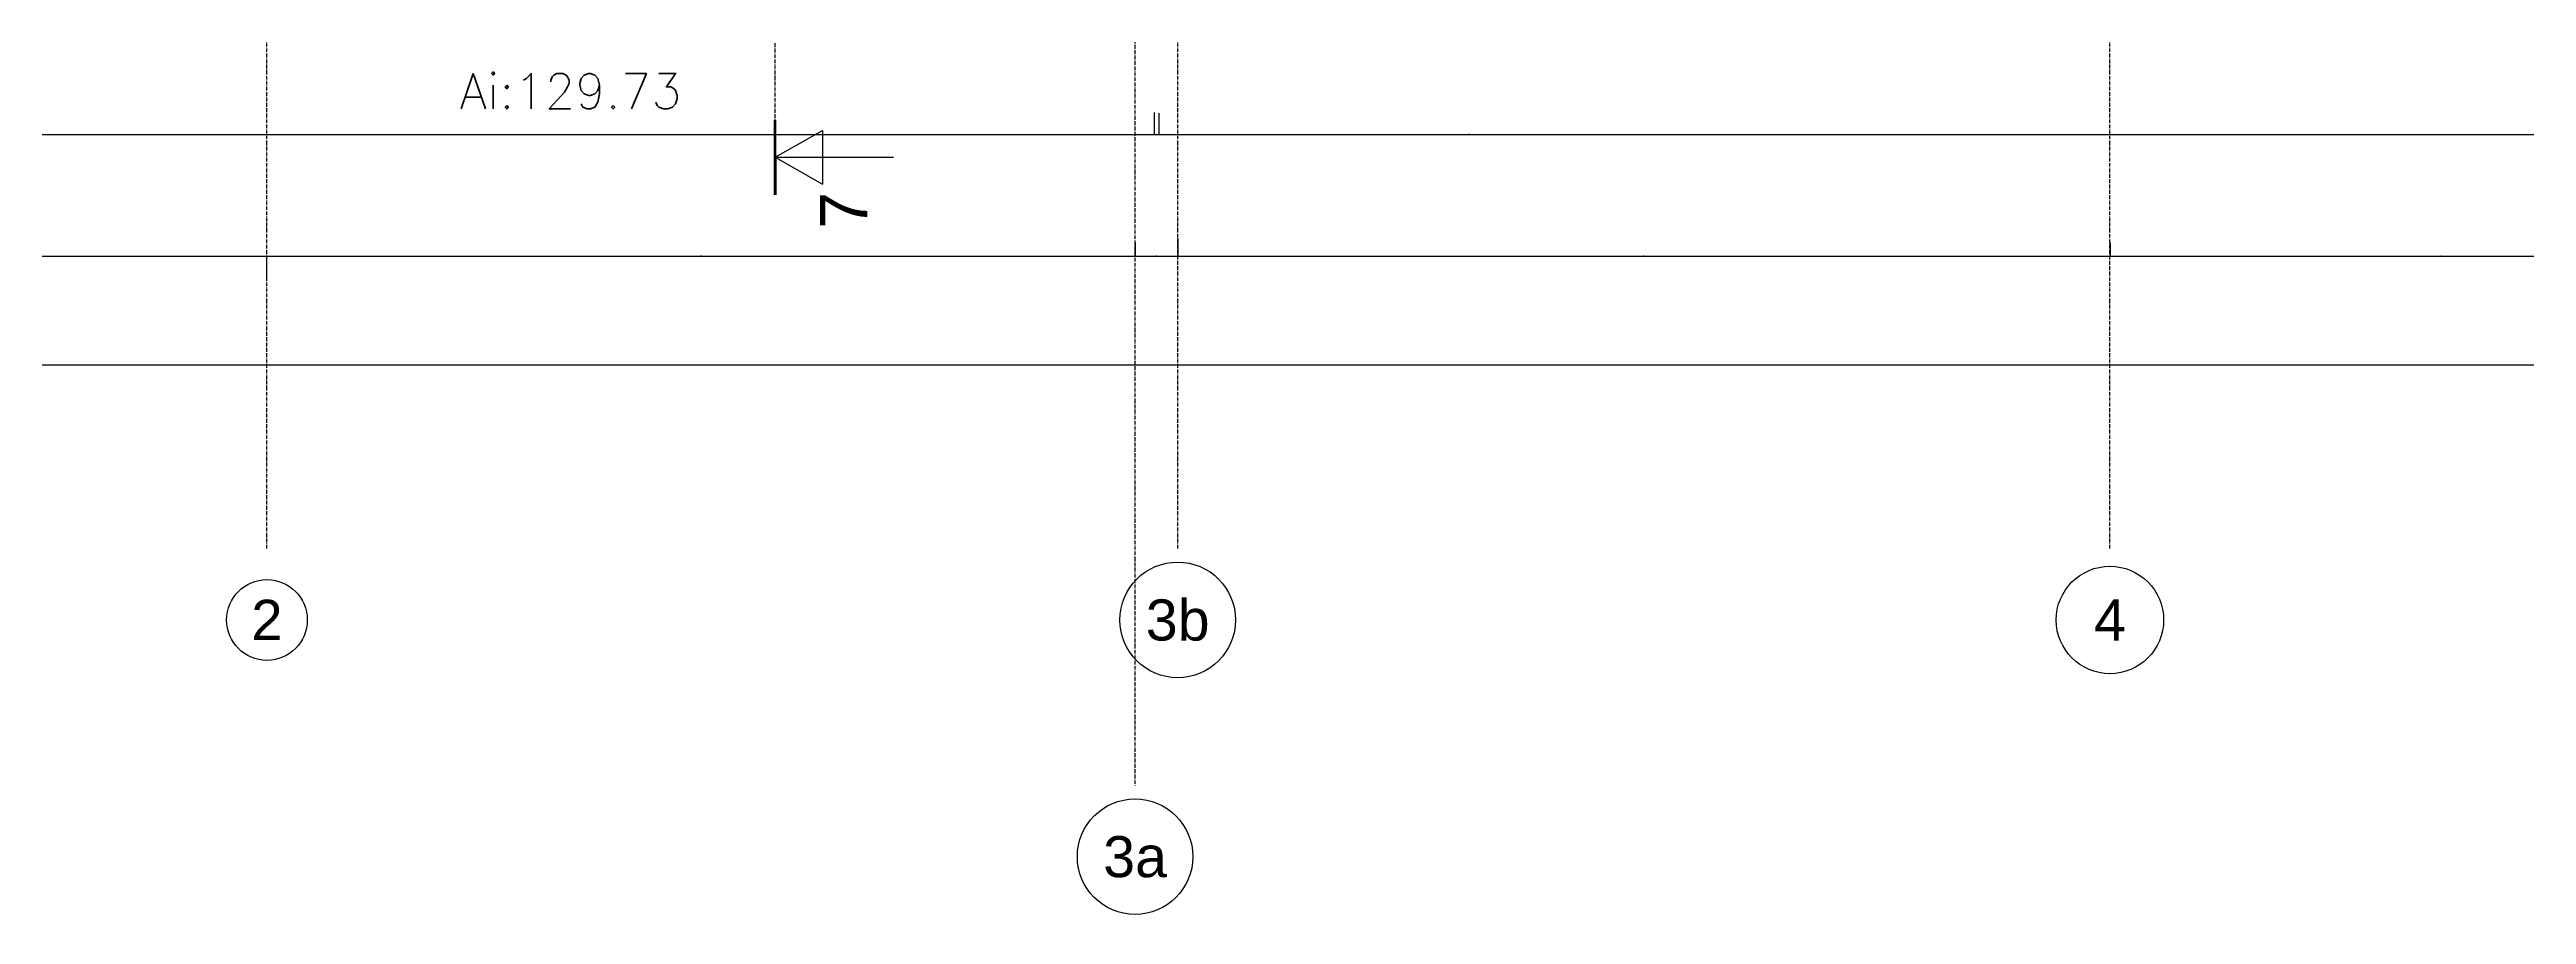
# Model space of a CAD drawing. Extents: x -12912 to 27386, y 1818 to 8189.
# Drawn here: x -512 to 534, y 5469 to 5834 of the extents above; entities that cross this region are included whole.
import ezdxf
from ezdxf.enums import TextEntityAlignment as Align

# ---------------------------------------------------------------- set-up
doc = ezdxf.new("R2010")
doc.units = 0
doc.header["$MEASUREMENT"] = 0
doc.linetypes.add('GrFeatureAxis', pattern=[0.85, 0.25, -0.2, 0.1, -0.2, 0.1])
doc.linetypes.add('STRICHPUNKT2_S11', pattern=[0.9, 0.7, -0.1, 0, -0.1])
doc.layers.get('0').update_dxf_attribs({"linetype": 'CONTINUOUS'})
doc.layers.get('DEFPOINTS').update_dxf_attribs({"linetype": 'CONTINUOUS'})
for name, color, linetype in [('K_ENT_M_Building_Coffrage PH Sous sol', 7, 'CONTINUOUS'), ('STR_AXES_REPERE', 1, 'CONTINUOUS'), ('STR_COTATION', 1, 'CONTINUOUS'), ('STR_TXT', 102, 'CONTINUOUS')]:
    doc.layers.add(name, color=color, linetype=linetype)
doc.layers.add('STR_AXES', color=4, linetype='STRICHPUNKT2_S11', lineweight=25)
doc.styles.add('FIN', font='romans.shx')
doc.styles.add('GrCut', font='swissli.ttf', dxfattribs={"height": 0.2})
doc.styles.add('GrDimensions', font='simplex.shx')
doc.styles.add('GrGrid', font='ARIAL.TTF', dxfattribs={"height": 0.17})
doc.dimstyles.new('GrDimensions', dxfattribs={"dimtxt": 0.09, "dimasz": 0.05, "dimexe": 0.07, "dimexo": 0, "dimgap": 0.05, "dimtad": 1, "dimzin": 0, "dimdsep": 46, "dimtxsty": 'GrDimensions', "dimblk": 'ARCHTICK', "dimblk1": 'ARCHTICK', "dimblk2": 'ARCHTICK', "dimcen": 0.09, "dimadec": 0, "dimazin": 0, "dimtfac": 1, "dimtdec": 4, "dimtmove": 0, "dimatfit": 3, "dimldrblk": 'OPEN30', "dimfxl": 0, "dimtolj": 1, "dimtzin": 0, "dimarcsym": 0})

# ---------------------------------------------------------------- blocks, each defined once
blk = doc.blocks.new('_ArchTick')
at = {"color": 0, "linetype": 'ByBlock', "const_width": 0.15}
blk.add_lwpolyline([(-0.5, -0.5), (0.5, 0.5)], dxfattribs=at)
blk = doc.blocks.new('*D45')
at = {"layer": 'DEFPOINTS', "color": 0, "linetype": 'Continuous'}
for p in [(-1020.1, 5808.1), (-45.6, 5806.8), (-45.6, 5798)]:
    blk.add_point(p, dxfattribs=at)
at = {"layer": 'STR_COTATION', "color": 0, "linetype": 'Continuous', "lineweight": -2}
for p, q in [((-1020.1, 5808.1), (-1020.1, 5797.9)), ((-45.6, 5806.8), (-45.6, 5797.9)), ((-1020.1, 5798), (-45.6, 5798))]:
    blk.add_line(p, q, dxfattribs=at)
at = {"layer": 'STR_COTATION', "color": 0, "linetype": 'Continuous', "lineweight": -2, "xscale": 0.065, "yscale": 0.065, "zscale": 0.065, "rotation": 180}
blk.add_blockref('_ArchTick', (-1020.1, 5798), dxfattribs=at)
at = {"layer": 'STR_COTATION', "color": 0, "linetype": 'Continuous', "lineweight": -2, "xscale": 0.065, "yscale": 0.065, "zscale": 0.065}
blk.add_blockref('_ArchTick', (-45.6, 5798), dxfattribs=at)
at = {"layer": 'STR_COTATION', "color": 0, "linetype": 'Continuous', "lineweight": -3, "insert": (-532.9, 5798.1), "char_height": 0.117, "attachment_point": 5, "style": 'GrDimensions'}
blk.add_mtext('\\A1;974.49', dxfattribs=at)
blk = doc.blocks.new('_Open30')
at = {"color": 0, "linetype": 'ByBlock', "lineweight": -2}
for p, q in [((-1, 0), (0, 0)), ((0, 0), (-1, 0)), ((0, 0), (-1, 0))]:
    blk.add_line(p, q, dxfattribs=at)
blk = doc.blocks.new('*D46')
at = {"layer": 'DEFPOINTS', "color": 0, "linetype": 'Continuous'}
for p in [(-45.6, 5807.4), (-43.6, 5807.1), (-43.6, 5798)]:
    blk.add_point(p, dxfattribs=at)
at = {"layer": 'STR_COTATION', "color": 0, "linetype": 'Continuous', "lineweight": -2}
for p, q in [((-45.6, 5807.4), (-45.6, 5797.9)), ((-43.6, 5807.1), (-43.6, 5797.9)), ((-45.6, 5798), (-43.6, 5798))]:
    blk.add_line(p, q, dxfattribs=at)
at = {"layer": 'STR_COTATION', "color": 0, "linetype": 'Continuous', "lineweight": -2, "xscale": 0.065, "yscale": 0.065, "zscale": 0.065, "rotation": 180}
blk.add_blockref('_ArchTick', (-45.6, 5798), dxfattribs=at)
at = {"layer": 'STR_COTATION', "color": 0, "linetype": 'Continuous', "lineweight": -2, "xscale": 0.065, "yscale": 0.065, "zscale": 0.065}
blk.add_blockref('_ArchTick', (-43.6, 5798), dxfattribs=at)
at = {"layer": 'STR_COTATION', "color": 0, "linetype": 'Continuous', "lineweight": -3, "insert": (-44.6, 5798.1), "char_height": 0.117, "attachment_point": 5, "style": 'GrDimensions'}
blk.add_mtext('\\A1;200', dxfattribs=at)
blk = doc.blocks.new('*D452')
at = {"layer": 'DEFPOINTS', "color": 0, "linetype": 'Continuous'}
for p in [(-43.6, 5798), (218.4, 5798), (218.4, 5798)]:
    blk.add_point(p, dxfattribs=at)
at = {"layer": 'STR_COTATION', "color": 0, "linetype": 'Continuous', "lineweight": -2}
for p, q in [((-43.6, 5798), (-43.6, 5798.1)), ((-43.6, 5798), (218.4, 5798)), ((218.4, 5798), (218.4, 5798.1))]:
    blk.add_line(p, q, dxfattribs=at)
at = {"layer": 'STR_COTATION', "color": 0, "linetype": 'Continuous', "lineweight": -2, "xscale": 0.065, "yscale": 0.065, "zscale": 0.065, "rotation": 180}
blk.add_blockref('_ArchTick', (-43.6, 5798), dxfattribs=at)
at = {"layer": 'STR_COTATION', "color": 0, "linetype": 'Continuous', "lineweight": -2, "xscale": 0.065, "yscale": 0.065, "zscale": 0.065}
blk.add_blockref('_ArchTick', (218.4, 5798), dxfattribs=at)
at = {"layer": 'STR_COTATION', "color": 0, "linetype": 'Continuous', "lineweight": -3, "insert": (87.4, 5798.1), "char_height": 0.117, "attachment_point": 5, "style": 'GrDimensions'}
blk.add_mtext('\\A1;262.00', dxfattribs=at)
blk = doc.blocks.new('*D453')
at = {"layer": 'DEFPOINTS', "color": 0, "linetype": 'Continuous'}
for p in [(218.4, 5798), (498.4, 5798), (498.4, 5798)]:
    blk.add_point(p, dxfattribs=at)
at = {"layer": 'STR_COTATION', "color": 0, "linetype": 'Continuous', "lineweight": -2}
for p, q in [((218.4, 5798), (218.4, 5798.1)), ((218.4, 5798), (498.4, 5798)), ((498.4, 5798), (498.4, 5798.1))]:
    blk.add_line(p, q, dxfattribs=at)
at = {"layer": 'STR_COTATION', "color": 0, "linetype": 'Continuous', "lineweight": -2, "xscale": 0.065, "yscale": 0.065, "zscale": 0.065, "rotation": 180}
blk.add_blockref('_ArchTick', (218.4, 5798), dxfattribs=at)
at = {"layer": 'STR_COTATION', "color": 0, "linetype": 'Continuous', "lineweight": -2, "xscale": 0.065, "yscale": 0.065, "zscale": 0.065}
blk.add_blockref('_ArchTick', (498.4, 5798), dxfattribs=at)
at = {"layer": 'STR_COTATION', "color": 0, "linetype": 'Continuous', "lineweight": -3, "insert": (358.4, 5798.1), "char_height": 0.117, "attachment_point": 5, "style": 'GrDimensions'}
blk.add_mtext('\\A1;280.00', dxfattribs=at)
blk = doc.blocks.new('*D454')
at = {"layer": 'DEFPOINTS', "color": 0, "linetype": 'Continuous'}
for p in [(498.4, 5798), (778.4, 5798), (778.4, 5798)]:
    blk.add_point(p, dxfattribs=at)
at = {"layer": 'STR_COTATION', "color": 0, "linetype": 'Continuous', "lineweight": -2}
for p, q in [((498.4, 5798), (498.4, 5798.1)), ((498.4, 5798), (778.4, 5798)), ((778.4, 5798), (778.4, 5798.1))]:
    blk.add_line(p, q, dxfattribs=at)
at = {"layer": 'STR_COTATION', "color": 0, "linetype": 'Continuous', "lineweight": -2, "xscale": 0.065, "yscale": 0.065, "zscale": 0.065, "rotation": 180}
blk.add_blockref('_ArchTick', (498.4, 5798), dxfattribs=at)
at = {"layer": 'STR_COTATION', "color": 0, "linetype": 'Continuous', "lineweight": -2, "xscale": 0.065, "yscale": 0.065, "zscale": 0.065}
blk.add_blockref('_ArchTick', (778.4, 5798), dxfattribs=at)
at = {"layer": 'STR_COTATION', "color": 0, "linetype": 'Continuous', "lineweight": -3, "insert": (638.4, 5798.1), "char_height": 0.117, "attachment_point": 5, "style": 'GrDimensions'}
blk.add_mtext('\\A1;280.00', dxfattribs=at)
blk = doc.blocks.new('*D520')
at = {"layer": 'DEFPOINTS', "color": 0, "linetype": 'Continuous'}
for p in [(-1020.4, 5737.1), (-420.6, 5746.6), (-420.6, 5737.1)]:
    blk.add_point(p, dxfattribs=at)
at = {"layer": 'STR_COTATION', "color": 0, "linetype": 'Continuous', "lineweight": -2}
for p, q in [((-1020.4, 5737.1), (-1020.4, 5746.7)), ((-1020.4, 5746.6), (-420.6, 5746.6)), ((-420.6, 5737.1), (-420.6, 5746.7))]:
    blk.add_line(p, q, dxfattribs=at)
at = {"layer": 'STR_COTATION', "color": 0, "linetype": 'Continuous', "lineweight": -2, "xscale": 0.065, "yscale": 0.065, "zscale": 0.065, "rotation": 180}
blk.add_blockref('_ArchTick', (-1020.4, 5746.6), dxfattribs=at)
at = {"layer": 'STR_COTATION', "color": 0, "linetype": 'Continuous', "lineweight": -2, "xscale": 0.065, "yscale": 0.065, "zscale": 0.065}
blk.add_blockref('_ArchTick', (-420.6, 5746.6), dxfattribs=at)
at = {"layer": 'STR_COTATION', "color": 0, "linetype": 'Continuous', "lineweight": -3, "insert": (-720.5, 5746.7), "char_height": 0.117, "attachment_point": 5, "style": 'GrDimensions'}
blk.add_mtext('\\A1;599.80', dxfattribs=at)
blk = doc.blocks.new('*D521')
at = {"layer": 'DEFPOINTS', "color": 0, "linetype": 'Continuous'}
for p in [(-53.6, 5752.3), (-420.6, 5737.1), (-53.6, 5746.6)]:
    blk.add_point(p, dxfattribs=at)
at = {"layer": 'STR_COTATION', "color": 0, "linetype": 'Continuous', "lineweight": -2}
for p, q in [((-53.6, 5752.3), (-53.6, 5746.5)), ((-420.6, 5737.1), (-420.6, 5746.7)), ((-420.6, 5746.6), (-53.6, 5746.6))]:
    blk.add_line(p, q, dxfattribs=at)
at = {"layer": 'STR_COTATION', "color": 0, "linetype": 'Continuous', "lineweight": -2, "xscale": 0.065, "yscale": 0.065, "zscale": 0.065, "rotation": 180}
blk.add_blockref('_ArchTick', (-420.6, 5746.6), dxfattribs=at)
at = {"layer": 'STR_COTATION', "color": 0, "linetype": 'Continuous', "lineweight": -2, "xscale": 0.065, "yscale": 0.065, "zscale": 0.065}
blk.add_blockref('_ArchTick', (-53.6, 5746.6), dxfattribs=at)
at = {"layer": 'STR_COTATION', "color": 0, "linetype": 'Continuous', "lineweight": -3, "insert": (-237.1, 5746.7), "char_height": 0.117, "attachment_point": 5, "style": 'GrDimensions'}
blk.add_mtext('\\A1;366.92', dxfattribs=at)
blk = doc.blocks.new('*D522')
at = {"layer": 'DEFPOINTS', "color": 0, "linetype": 'Continuous'}
for p in [(-53.6, 5752.3), (-35.6, 5754.1), (-35.6, 5746.6)]:
    blk.add_point(p, dxfattribs=at)
at = {"layer": 'STR_COTATION', "color": 0, "linetype": 'Continuous', "lineweight": -2}
for p, q in [((-53.6, 5752.3), (-53.6, 5746.5)), ((-35.6, 5754.1), (-35.6, 5746.5)), ((-53.6, 5746.6), (-35.6, 5746.6))]:
    blk.add_line(p, q, dxfattribs=at)
at = {"layer": 'STR_COTATION', "color": 0, "linetype": 'Continuous', "lineweight": -2, "xscale": 0.065, "yscale": 0.065, "zscale": 0.065, "rotation": 180}
blk.add_blockref('_ArchTick', (-53.6, 5746.6), dxfattribs=at)
at = {"layer": 'STR_COTATION', "color": 0, "linetype": 'Continuous', "lineweight": -2, "xscale": 0.065, "yscale": 0.065, "zscale": 0.065}
blk.add_blockref('_ArchTick', (-35.6, 5746.6), dxfattribs=at)
at = {"layer": 'STR_COTATION', "color": 0, "linetype": 'Continuous', "lineweight": -3, "insert": (-44.6, 5746.7), "char_height": 0.117, "attachment_point": 5, "style": 'GrDimensions'}
blk.add_mtext('\\A1;1800', dxfattribs=at)
blk = doc.blocks.new('*D523')
at = {"layer": 'DEFPOINTS', "color": 0, "linetype": 'Continuous'}
for p in [(-35.6, 5754.1), (358.4, 5752.4), (358.4, 5746.6)]:
    blk.add_point(p, dxfattribs=at)
at = {"layer": 'STR_COTATION', "color": 0, "linetype": 'Continuous', "lineweight": -2}
for p, q in [((-35.6, 5754.1), (-35.6, 5746.5)), ((358.4, 5752.4), (358.4, 5746.5)), ((-35.6, 5746.6), (358.4, 5746.6))]:
    blk.add_line(p, q, dxfattribs=at)
at = {"layer": 'STR_COTATION', "color": 0, "linetype": 'Continuous', "lineweight": -2, "xscale": 0.065, "yscale": 0.065, "zscale": 0.065, "rotation": 180}
blk.add_blockref('_ArchTick', (-35.6, 5746.6), dxfattribs=at)
at = {"layer": 'STR_COTATION', "color": 0, "linetype": 'Continuous', "lineweight": -2, "xscale": 0.065, "yscale": 0.065, "zscale": 0.065}
blk.add_blockref('_ArchTick', (358.4, 5746.6), dxfattribs=at)
at = {"layer": 'STR_COTATION', "color": 0, "linetype": 'Continuous', "lineweight": -3, "insert": (161.4, 5746.7), "char_height": 0.117, "attachment_point": 5, "style": 'GrDimensions'}
blk.add_mtext('\\A1;394.00', dxfattribs=at)
blk = doc.blocks.new('*D524')
at = {"layer": 'DEFPOINTS', "color": 0, "linetype": 'Continuous'}
for p in [(358.4, 5752.4), (638.4, 5757.5), (638.4, 5746.6)]:
    blk.add_point(p, dxfattribs=at)
at = {"layer": 'STR_COTATION', "color": 0, "linetype": 'Continuous', "lineweight": -2}
for p, q in [((358.4, 5752.4), (358.4, 5746.5)), ((638.4, 5757.5), (638.4, 5746.5)), ((358.4, 5746.6), (638.4, 5746.6))]:
    blk.add_line(p, q, dxfattribs=at)
at = {"layer": 'STR_COTATION', "color": 0, "linetype": 'Continuous', "lineweight": -2, "xscale": 0.065, "yscale": 0.065, "zscale": 0.065, "rotation": 180}
blk.add_blockref('_ArchTick', (358.4, 5746.6), dxfattribs=at)
at = {"layer": 'STR_COTATION', "color": 0, "linetype": 'Continuous', "lineweight": -2, "xscale": 0.065, "yscale": 0.065, "zscale": 0.065}
blk.add_blockref('_ArchTick', (638.4, 5746.6), dxfattribs=at)
at = {"layer": 'STR_COTATION', "color": 0, "linetype": 'Continuous', "lineweight": -3, "insert": (498.4, 5746.7), "char_height": 0.117, "attachment_point": 5, "style": 'GrDimensions'}
blk.add_mtext('\\A1;280.00', dxfattribs=at)
blk = doc.blocks.new('*D600')
at = {"layer": 'DEFPOINTS', "color": 0, "linetype": 'Continuous'}
for p in [(-1020.4, 5712.9), (7612.3, 5712.9), (-1020.4, 5700.6)]:
    blk.add_point(p, dxfattribs=at)
at = {"layer": 'STR_COTATION', "color": 0, "linetype": 'Continuous', "lineweight": -2}
for p, q in [((-1020.4, 5712.9), (-1020.4, 5700.5)), ((7612.3, 5712.9), (7612.3, 5700.5)), ((7612.3, 5700.6), (-1020.4, 5700.6))]:
    blk.add_line(p, q, dxfattribs=at)
at = {"layer": 'STR_COTATION', "color": 0, "linetype": 'Continuous', "lineweight": -2, "xscale": 0.065, "yscale": 0.065, "zscale": 0.065, "rotation": 180}
blk.add_blockref('_ArchTick', (-1020.4, 5700.6), dxfattribs=at)
at = {"layer": 'STR_COTATION', "color": 0, "linetype": 'Continuous', "lineweight": -2, "xscale": 0.065, "yscale": 0.065, "zscale": 0.065}
blk.add_blockref('_ArchTick', (7612.3, 5700.6), dxfattribs=at)
at = {"layer": 'STR_COTATION', "color": 0, "linetype": 'Continuous', "lineweight": -3, "insert": (3296, 5700.7), "char_height": 0.117, "attachment_point": 5, "style": 'GrDimensions'}
blk.add_mtext('\\A1;8632.63', dxfattribs=at)

msp = doc.modelspace()

# ---------------------------------------------------------------- linework, layer by layer
at = {"layer": 'K_ENT_M_Building_Coffrage PH Sous sol', "color": 7, "linetype": 'Continuous'}
for p, q in [((-205.795, 5788.425), (-185.795, 5799.771)), ((-185.795, 5799.771), (-185.795, 5777.078)), ((-205.795, 5788.425), (-185.795, 5788.425)), ((-205.795, 5788.425), (-185.795, 5777.078)), ((-185.795, 5788.425), (-155.795, 5788.425))]:
    msp.add_line(p, q, dxfattribs=at)
at = {"layer": 'K_ENT_M_Building_Coffrage PH Sous sol', "color": 7, "linetype": 'GrFeatureAxis'}
msp.add_lwpolyline([(-205.795, 5788.425), (-205.795, 6209.353)], dxfattribs=at)
at = {"layer": 'K_ENT_M_Building_Coffrage PH Sous sol', "color": 7, "linetype": 'Continuous', "const_width": 1.2}
msp.add_lwpolyline([(-205.815, 5804.35), (-205.775, 5772.499)], dxfattribs=at)
at = {"layer": 'STR_AXES', "linetype": 'GrFeatureAxis'}
for p, q in [((-53.64, 5522.963), (-53.64, 8122.963)), ((-420.56, 5622.963), (-420.56, 8022.963)), ((-35.64, 5622.963), (-35.64, 8022.963)), ((358.36, 5622.963), (358.36, 8022.963))]:
    msp.add_line(p, q, dxfattribs=at)
at = {"layer": 'STR_AXES_REPERE', "linetype": 'Continuous'}
for centre, major_axis, start_param, end_param in [((-35.64, 5592.963), (-17.285, 17.285), 3.92699082, 10.21017612), ((358.36, 5592.963), (-16.047, 16.047), 3.92699082, 10.21017612), ((-420.56, 5592.963), (-12.07, 12.07), 3.92699082, 10.21017612), ((-53.64, 5492.963), (17.26, 17.26), 5.49778714, 11.78097245)]:
    msp.add_ellipse(centre, major_axis=major_axis, ratio=1, start_param=start_param, end_param=end_param, dxfattribs=at)

# ---------------------------------------------------------------- texts
at = {"layer": 'K_ENT_M_Building_Coffrage PH Sous sol', "color": 7, "linetype": 'Continuous', "insert": (-176.756, 5766.015), "char_height": 20, "attachment_point": 5, "rotation": 90, "style": 'GrCut'}
msp.add_mtext('{7}', dxfattribs=at)
at = {"layer": 'STR_AXES_REPERE', "linetype": 'Continuous', "style": 'GrGrid'}
for s, height, p in [('2', 17.07, (-420.56, 5592.963)), ('3b', 17.3711, (-35.64, 5592.963)), ('4', 17.359, (358.36, 5592.963)), ('3a', 17.3711, (-53.64, 5492.963))]:
    msp.add_text(s, height=height, dxfattribs=at).set_placement(p, align=Align.MIDDLE_CENTER)
at = {"layer": 'STR_TXT', "linetype": 'Continuous', "insert": (-339.151, 5823.838), "char_height": 15, "attachment_point": 1, "style": 'FIN'}
msp.add_mtext('Ai:129.73', dxfattribs=at)

# ---------------------------------------------------------------- dimensions: what is measured, and where the dimension line sits
at = {"layer": 'STR_COTATION', "linetype": 'Continuous', "lineweight": -3}
for base, p1, p2, override, picture, middle in [((-45.64, 5797.96), (-1020.126, 5808.113), (-45.64, 5806.824), {"dimscale": 1.3, "dimtmove": 1}, '*D45', (-532.883, 5798.084)), ((-43.64, 5797.96), (-45.64, 5807.391), (-43.64, 5807.06), {"dimscale": 1.3, "dimdec": 0, "dimlfac": 100, "dimzin": 0, "dimtmove": 1}, '*D46', (-44.64, 5798.084)), ((218.36, 5797.96), (-43.64, 5797.96), (218.36, 5797.96), {"dimscale": 1.3, "dimtmove": 1}, '*D452', (87.36, 5798.084)), ((498.36, 5797.96), (218.36, 5797.96), (498.36, 5797.96), {"dimscale": 1.3, "dimtmove": 1}, '*D453', (358.36, 5798.084)), ((778.36, 5797.96), (498.36, 5797.96), (778.36, 5797.96), {"dimscale": 1.3, "dimtmove": 1}, '*D454', (638.36, 5798.084)), ((-53.64, 5746.577), (-420.56, 5737.141), (-53.64, 5752.326), {"dimscale": 1.3, "dimtmove": 1}, '*D521', (-237.1, 5746.7)), ((-35.64, 5746.577), (-53.64, 5752.326), (-35.64, 5754.078), {"dimscale": 1.3, "dimdec": 0, "dimlfac": 100, "dimtmove": 1}, '*D522', (-44.64, 5746.7)), ((358.36, 5746.577), (-35.64, 5754.078), (358.36, 5752.419), {"dimscale": 1.3, "dimtmove": 1}, '*D523', (161.36, 5746.7)), ((638.36, 5746.577), (358.36, 5752.419), (638.36, 5757.472), {"dimscale": 1.3, "dimtmove": 1}, '*D524', (498.36, 5746.7)), ((-420.56, 5746.577), (-1020.362, 5737.141), (-420.56, 5737.141), {"dimscale": 1.3, "dimtmove": 1}, '*D520', (-720.461, 5746.7)), ((-1020.362, 5700.612), (7612.271, 5712.875), (-1020.362, 5712.875), {"dimscale": 1.3, "dimtmove": 1}, '*D600', (3295.955, 5700.736))]:
    dim = msp.add_linear_dim(base=base, p1=p1, p2=p2, dimstyle='GrDimensions', override=override, dxfattribs=at)
    dim.commit()
    dim.dimension.update_dxf_attribs({"geometry": picture, "text_midpoint": middle})

doc.saveas('drawing.dxf')
